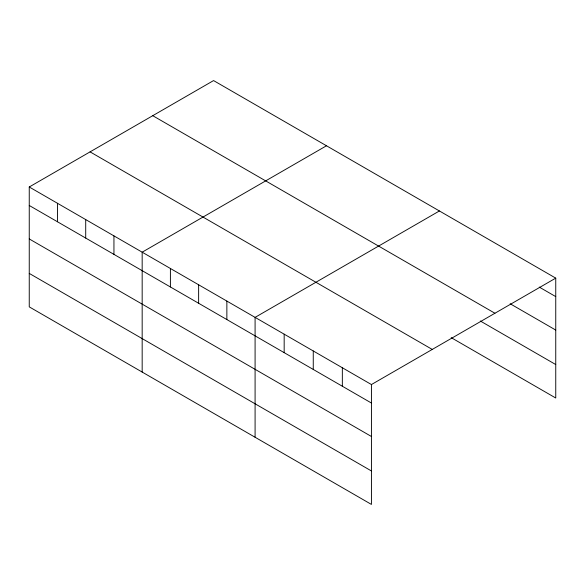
<?xml version="1.0" encoding="UTF-8"?>
<svg xmlns="http://www.w3.org/2000/svg" width="585" height="585" viewBox="0 0 585 585"><rect width="100%" height="100%" fill="white"/><g stroke="black" fill="none" stroke-linecap="round" stroke-linejoin="round"><path stroke-width="0.88" d="M29.25 186.988L371.431 384.55L371.431 504.424L29.25 306.869L29.25 186.988L213.569 80.576L555.75 278.131L555.75 398.012L451.203 337.647M326.488 145.767L142.17 252.186L142.17 372.06M439.408 210.966L255.089 317.377L255.089 437.258M371.431 384.55L555.75 278.131M539.246 287.081L555.75 296.617M510.157 303.754L555.75 330.072M152.743 115.691L494.925 313.246M480.285 320.982L555.75 364.55M90.075 151.873L432.256 349.428M29.25 205.474L371.431 403.028M29.25 238.936L371.431 436.49M29.25 273.407L371.431 470.962M342.342 367.753L342.342 386.239M313.26 350.963L313.26 369.449M284.171 334.167L284.171 352.653M226.863 301.078L226.863 319.564M198.629 284.778L198.629 303.264M170.403 268.486L170.403 286.964M113.943 235.887L113.943 254.373M85.71 219.587L85.71 238.073M57.484 203.287L57.484 221.773"/></g></svg>
